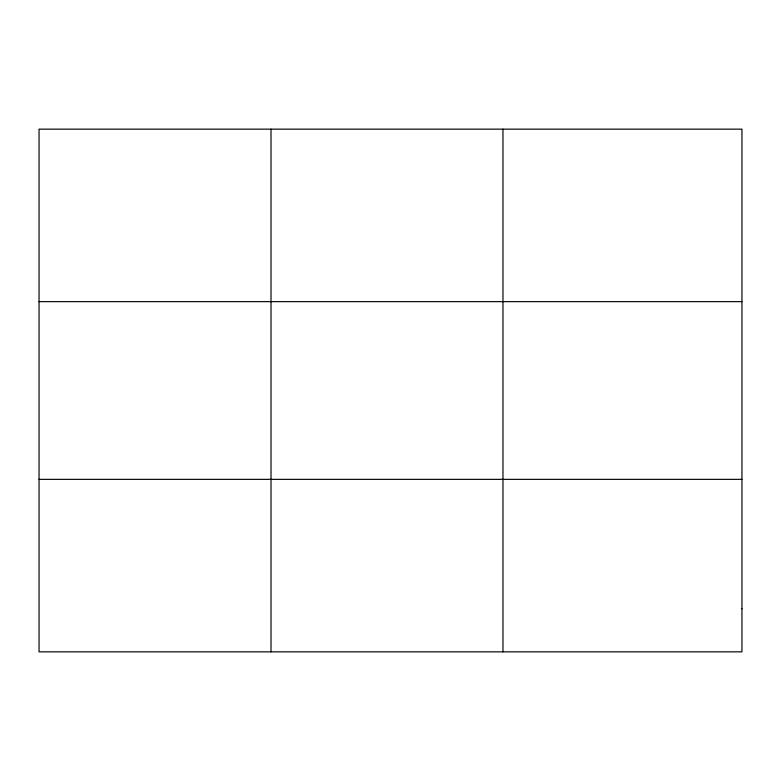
<?xml version="1.0" encoding="UTF-8"?>
<svg xmlns="http://www.w3.org/2000/svg" width="781" height="781" viewBox="0 0 781 781"><rect width="100%" height="100%" fill="white"/><g stroke="black" fill="none" stroke-linecap="round" stroke-linejoin="round"><path stroke-width="1.17" d="M271.007 651.852L271.007 129.148M502.964 651.852L502.964 129.148M39.05 301.642L741.95 301.642M39.05 479.358L741.95 479.358M741.95 608.731L741.95 651.852L39.05 651.852L39.05 129.148L741.95 129.148L741.95 608.731"/></g></svg>
